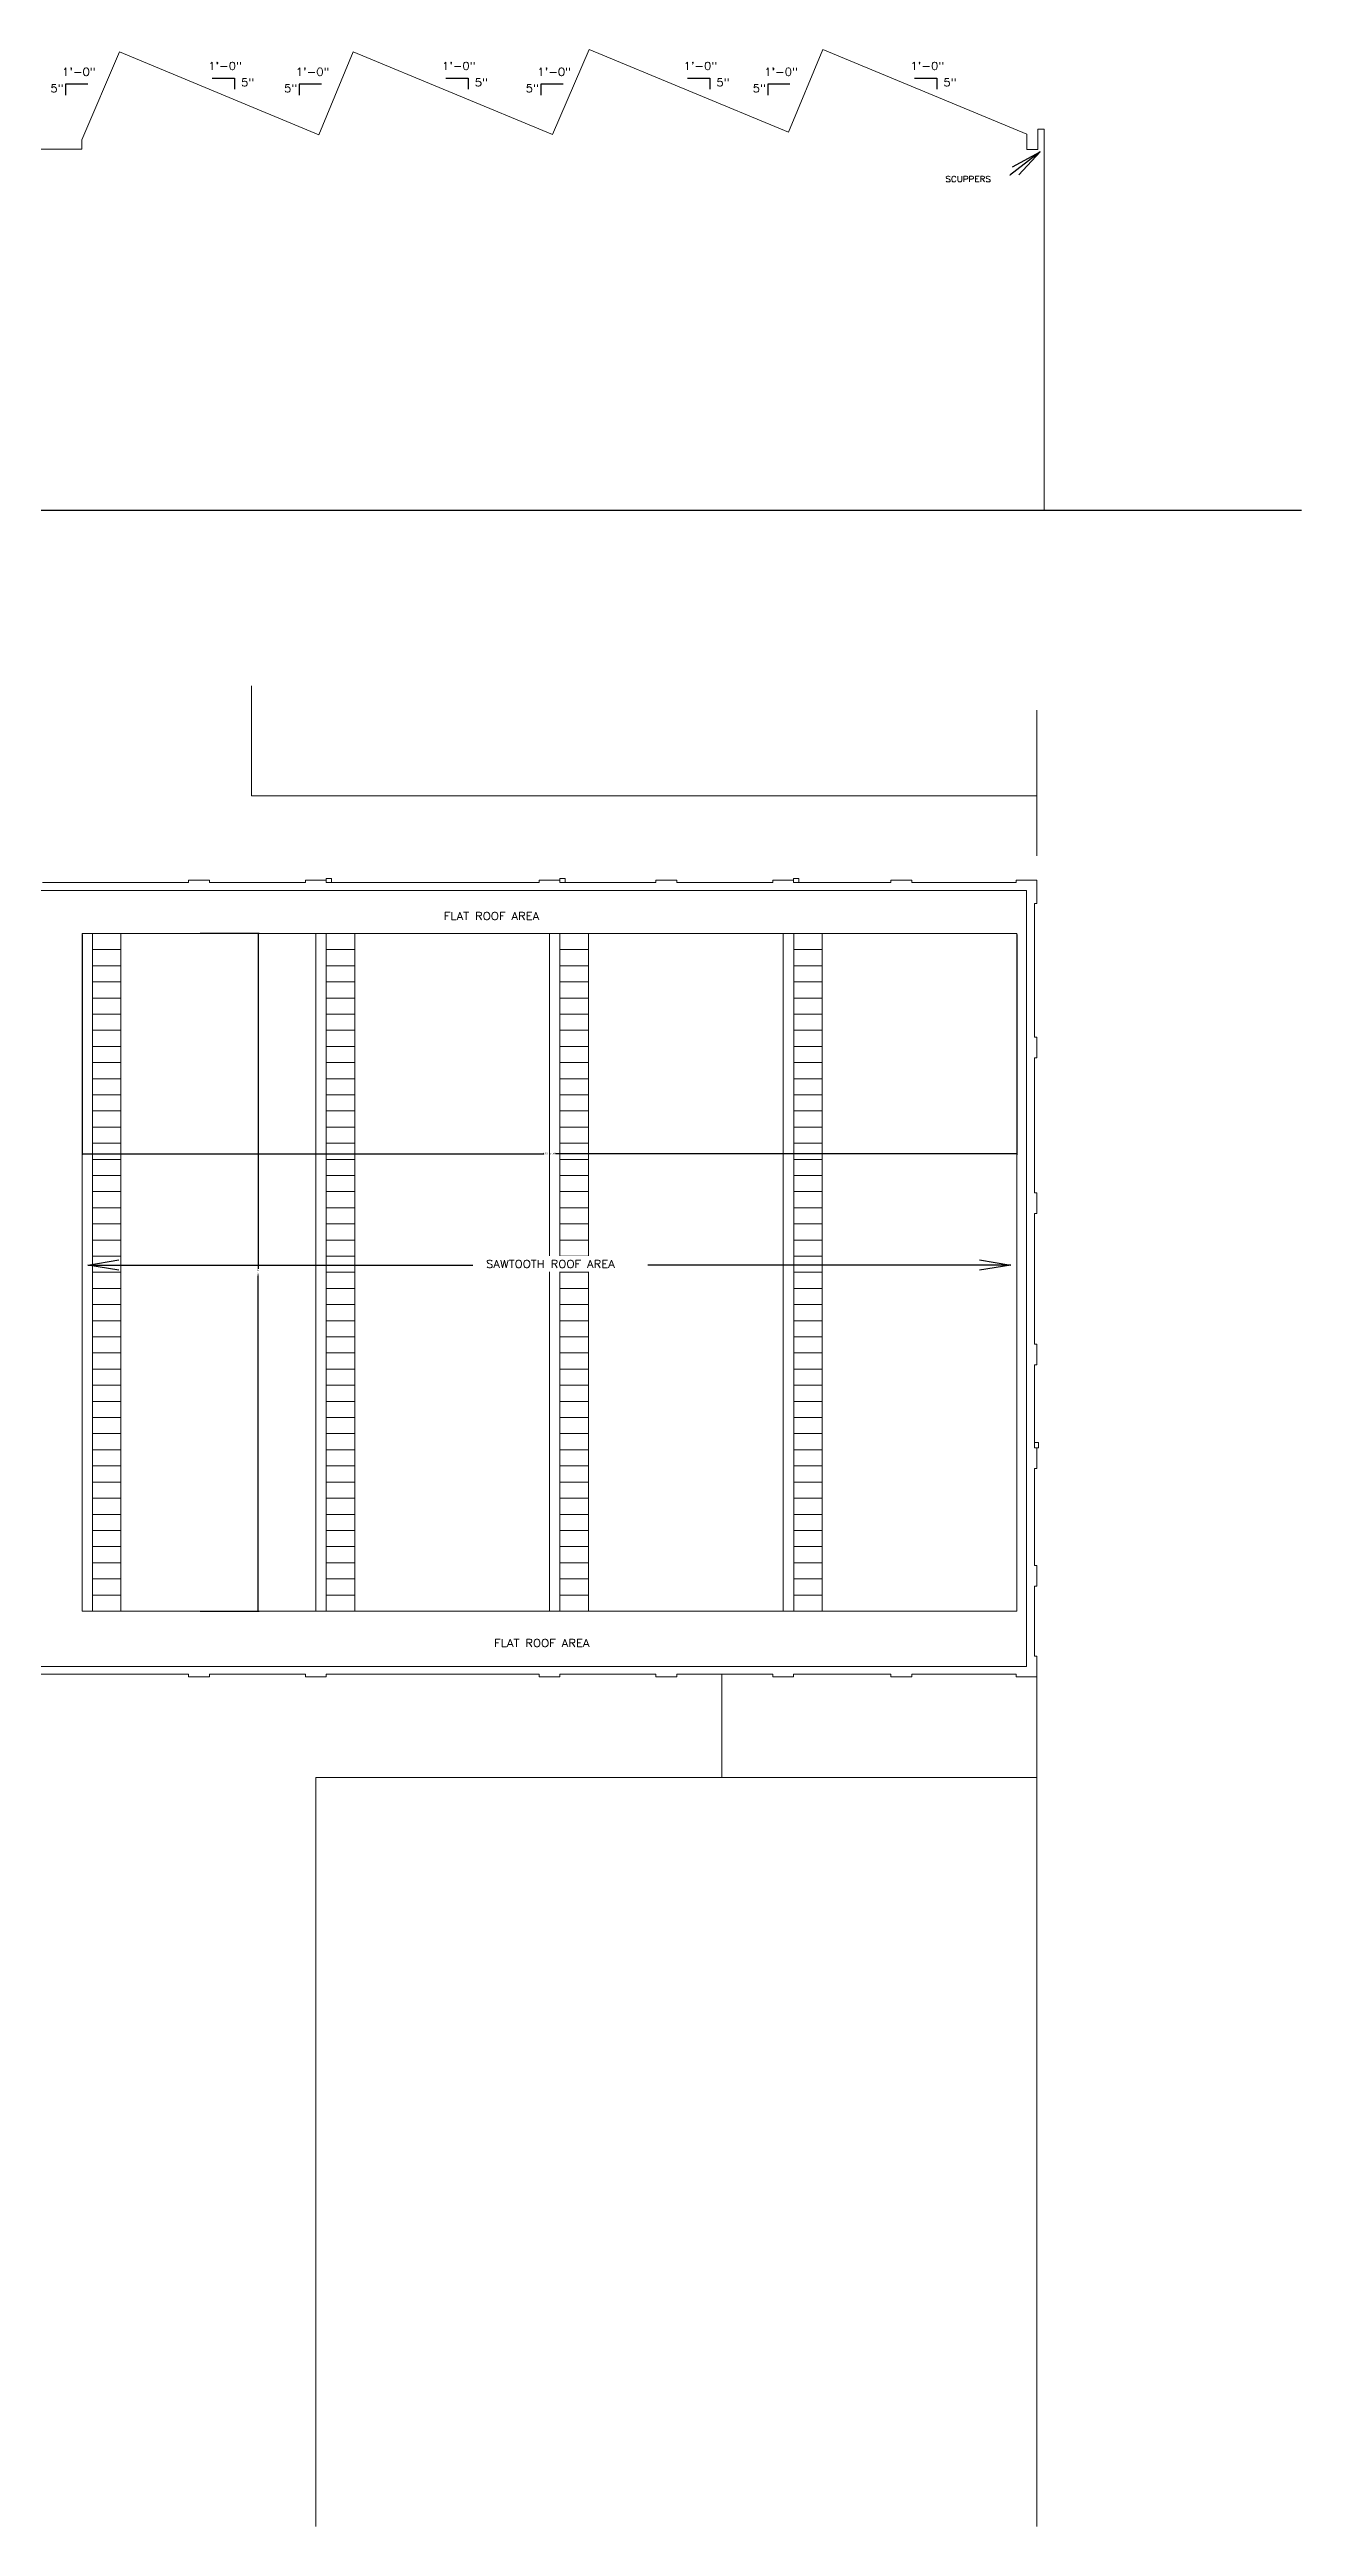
# Model space of a CAD drawing. Header units: inches. Extents: x -33163 to 19162, y -8858 to 30669.
# Drawn here: x 4945 to 6873, y -1687 to 2131 of the extents above; entities that cross this region are included whole.
import ezdxf

# ---------------------------------------------------------------- set-up
doc = ezdxf.new("R2010")
doc.units = ezdxf.units.IN
doc.layers.get('0').update_dxf_attribs({"color": 9, "lineweight": 0})
doc.layers.get('Defpoints').update_dxf_attribs({"color": 254})
for name, color, linetype, lineweight in [('06 - Fasteners', 11, 'Continuous', 30), ('A-ROOF-BELOW', 251, 'Continuous', 5), ('A-ROOF-EXIST', 7, 'Continuous', 30), ('A-ROOF-GLAZ-EXIST', 251, 'Continuous', 5)]:
    doc.layers.add(name, color=color, linetype=linetype, lineweight=lineweight)
for name, color, linetype in [('A-ANNO-NOTE-96', 12, 'Continuous'), ('A-LEGN', 12, 'Continuous'), ('ELEV-MK', 7, 'Continuous')]:
    doc.layers.add(name, color=color, linetype=linetype)
doc.styles.add('arial', font='arial.ttf', dxfattribs={"width": 0.9})
doc.styles.add('ROMANS', font='romans.shx', dxfattribs={"width": 1.1})
doc.dimstyles.new('00_anotativas defini FEET', dxfattribs={"dimscale": 0, "dimtxt": 0.046875, "dimasz": 0.023438, "dimexe": 0.023438, "dimexo": 0.03125, "dimgap": 0.007812, "dimtad": 0, "dimtoh": 1, "dimdec": 3, "dimzin": 3, "dimdsep": 46, "dimlunit": 4, "dimtxsty": 'arial', "dimblk": 'ARCHTICK', "dimcen": 0.21875, "dimazin": 2, "dimtfac": 1, "dimtdec": 3, "dimtmove": 0, "dimatfit": 3, "dimfxl": 0.18, "dimfrac": 2, "dimtolj": 1, "dimtzin": 0, "dimarcsym": 1})
doc.dimstyles.new('Dim 96', dxfattribs={"dimscale": 96, "dimtxt": 0.09375, "dimasz": 0.0625, "dimexe": 0.0625, "dimexo": 0.0625, "dimgap": 0.09375, "dimtad": 1, "dimdec": 4, "dimzin": 3, "dimdsep": 46, "dimlunit": 4, "dimtxsty": 'ROMANS', "dimblk1": 'ARCHTICK', "dimblk2": 'ARCHTICK', "dimsah": 1, "dimcen": 0.0625, "dimdle": 0.0625, "dimclrd": 2, "dimclre": 2, "dimclrt": 3, "dimaunit": 1, "dimazin": 0, "dimtm": 1e-09, "dimtfac": 1, "dimtdec": 4, "dimtmove": 2, "dimatfit": 3, "dimldrblk": 'CLOSEDBLANK', "dimfxl": 1, "dimtolj": 1, "dimtzin": 3, "dimarcsym": 0})

# ---------------------------------------------------------------- blocks, each defined once
blk = doc.blocks.new('_ArchTick')
at = {"color": 0, "linetype": 'ByBlock', "const_width": 0.15}
blk.add_lwpolyline([(-0.5, -0.5), (0.5, 0.5)], dxfattribs=at)
blk = doc.blocks.new('*D268')
at = {"layer": '06 - Fasteners', "color": 0, "linetype": 'ByBlock', "lineweight": -2, "transparency": 16777216}
for p, q in [((5176.9, 768.8), (5267.7, 768.8)), ((5266.2, 768.8), (5266.2, 251.5)), ((5266.2, -276.2), (5266.2, 241.2)), ((5176.9, -276.2), (5267.7, -276.2))]:
    blk.add_line(p, q, dxfattribs=at)
at = {"layer": 'Defpoints', "color": 0, "transparency": 16777216}
for p in [(5174.9, 768.8), (5174.9, -276.2), (5266.2, -276.2)]:
    blk.add_point(p, dxfattribs=at)
at = {"layer": '06 - Fasteners', "color": 0, "lineweight": -2, "transparency": 16777216, "xscale": 1.5, "yscale": 1.5, "zscale": 1.5}
for p, rotation in [((5266.2, 768.8), 90), ((5266.2, -276.2), 270)]:
    blk.add_blockref('_ArchTick', p, dxfattribs=dict(at, rotation=rotation))
at = {"layer": '06 - Fasteners', "color": 0, "transparency": 16777216, "insert": (5266.2, 246.3), "char_height": 3, "attachment_point": 5, "rotation": 90, "style": 'arial'}
blk.add_mtext('\\A1;87\'-1"', dxfattribs=at)
blk = doc.blocks.new('*D269')
at = {"layer": '06 - Fasteners', "color": 0, "linetype": 'ByBlock', "lineweight": -2, "transparency": 16777216}
for p, q in [((4994.9, 766.8), (4994.9, 427.4)), ((6435.1, 766.8), (6435.1, 427.4)), ((4994.9, 428.9), (5705.8, 428.9)), ((6435.1, 428.9), (5724.2, 428.9))]:
    blk.add_line(p, q, dxfattribs=at)
at = {"layer": 'Defpoints', "color": 0, "transparency": 16777216}
for p in [(4994.9, 768.8), (6435.1, 768.8), (6435.1, 428.9)]:
    blk.add_point(p, dxfattribs=at)
at = {"layer": '06 - Fasteners', "color": 0, "lineweight": -2, "transparency": 16777216, "xscale": 1.5, "yscale": 1.5, "zscale": 1.5, "rotation": 180}
blk.add_blockref('_ArchTick', (4994.9, 428.9), dxfattribs=at)
at = {"layer": '06 - Fasteners', "color": 0, "lineweight": -2, "transparency": 16777216, "xscale": 1.5, "yscale": 1.5, "zscale": 1.5}
blk.add_blockref('_ArchTick', (6435.1, 428.9), dxfattribs=at)
at = {"layer": '06 - Fasteners', "color": 0, "transparency": 16777216, "insert": (5715, 428.9), "char_height": 3, "attachment_point": 5, "style": 'arial'}
blk.add_mtext('\\A1;120\'-0 1/8"', dxfattribs=at)

msp = doc.modelspace()

# ---------------------------------------------------------------- linework, layer by layer
at = {"layer": 'A-ANNO-NOTE-96'}
for points in [[(5003.62671, 2078.00988), (4969.35318, 2078.00988), (4969.35318, 2061.15377)], [(5195.45399, 2087.16921), (5229.72751, 2087.16921), (5229.72751, 2070.3131)], [(5363.63639, 2078.02278), (5329.36287, 2078.02278), (5329.36287, 2061.16667)], [(5555.46368, 2087.18211), (5589.7372, 2087.18211), (5589.7372, 2070.326)], [(5735.88445, 2078.01107), (5701.61093, 2078.01107), (5701.61093, 2061.15496)], [(5927.71173, 2087.1704), (5961.98526, 2087.1704), (5961.98526, 2070.31429)], [(6085.35227, 2078.01107), (6051.07874, 2078.01107), (6051.07874, 2061.15496)], [(6277.17955, 2087.1704), (6311.45307, 2087.1704), (6311.45307, 2070.31429)]]:
    msp.add_lwpolyline(points, dxfattribs=at)
at = {"layer": 'A-ROOF-BELOW', "linetype": 'Continuous', "lineweight": 0}
for p, q in [((5256.09011, 1150.19303), (5256.09011, 980.76162)), ((6465.92892, 888.45777), (6465.92892, 1112.65434)), ((5256.09011, 980.76162), (6465.92892, 980.76162)), ((5980.46269, -532.38215), (5980.46269, -373.35095)), ((6465.92892, -377.35095), (6465.92892, -1687.22664)), ((5354.94027, -532.38215), (6465.92892, -532.38215)), ((5354.94027, -532.38215), (5354.94027, -1687.22664))]:
    msp.add_line(p, q, dxfattribs=at)
at = {"layer": 'A-ROOF-EXIST', "lineweight": 0}
for p, q in [((4933.92715, 847.01336), (5158.98799, 847.01336)), ((5158.98799, 847.01336), (5158.98799, 851.01336)), ((5158.98799, 851.01336), (5190.98799, 851.01336)), ((5190.98799, 851.01336), (5190.98799, 847.01336)), ((5190.98799, 847.01336), (5338.94027, 847.01336)), ((5338.94027, 847.01336), (5338.94027, 851.01336)), ((5338.94027, 851.01336), (5370.94027, 851.01336)), ((5370.94027, 851.01336), (5370.94027, 847.01336)), ((5370.94027, 847.01336), (5698.94188, 847.01336)), ((5698.94188, 847.01336), (5698.94188, 851.01336)), ((5698.94188, 851.01336), (5730.94188, 851.01336)), ((5730.94188, 851.01336), (5730.94188, 847.01336)), ((5730.94188, 847.01336), (5878.99898, 847.01336)), ((5878.99898, 847.01336), (5878.99898, 851.01336)), ((5878.99898, 851.01336), (5910.99898, 851.01336)), ((5910.99898, 851.01336), (5910.99898, 847.01336)), ((5910.99898, 847.01336), (6059.05609, 847.01336)), ((6059.05609, 847.01336), (6059.05609, 851.01336)), ((6059.05609, 851.01336), (6091.05609, 851.01336)), ((6091.05609, 851.01336), (6091.05609, 847.01336)), ((6091.05609, 847.01336), (6240.97659, 847.01336)), ((6240.97659, 847.01336), (6240.97659, 851.01336)), ((6240.97659, 851.01336), (6272.97659, 851.01336)), ((6272.97659, 851.01336), (6272.97659, 847.01336)), ((6272.97659, 847.01336), (6433.92892, 847.01336)), ((6433.92892, 847.01336), (6433.92892, 851.01336)), ((6433.92892, 851.01336), (6465.92892, 851.01336)), ((6465.92892, 851.01336), (6465.92892, 815.01336)), ((4918.00451, 835.01336), (6449.92892, 835.01336)), ((6449.92892, 835.01336), (6449.92892, -361.35095)), ((6465.92892, 815.01336), (6461.92892, 815.01336)), ((6461.92892, 815.01336), (6461.92892, 608.73392)), ((4994.89971, 768.79878), (5354.94027, 768.79878)), ((4994.89971, 768.79878), (4994.89971, -276.1534)), ((5011.01614, 768.79878), (5011.01614, -276.1534)), ((5054.89971, -276.1534), (5054.89971, 768.79878)), ((5354.94027, 768.79878), (5714.98083, 768.79878)), ((5354.94027, -276.1534), (5354.94027, 768.79878)), ((5371.0567, 768.79878), (5371.0567, -276.1534)), ((5414.94027, -276.1534), (5414.94027, 768.79878)), ((5714.98083, -276.1534), (5714.98083, 768.79878)), ((5714.98083, 768.79878), (6075.02139, 768.79878)), ((5731.09726, 768.79878), (5731.09726, -276.1534)), ((5774.98083, -276.1534), (5774.98083, 768.79878)), ((6075.02139, -276.1534), (6075.02139, 768.79878)), ((6075.02139, 768.79878), (6435.06195, 768.79878)), ((6091.13782, 768.79878), (6091.13782, -276.1534)), ((6135.02139, -276.1534), (6135.02139, 768.79878)), ((6435.06195, -276.1534), (6435.06195, 768.79878)), ((6461.92892, 608.73392), (6465.92892, 608.73392)), ((6465.92892, 576.73392), (6461.92892, 576.73392)), ((6461.92892, 576.73392), (6461.92892, 368.85881)), ((6465.92892, 608.73392), (6465.92892, 576.73392)), ((6461.92892, 368.85881), (6465.92892, 368.85881)), ((6465.92892, 368.85881), (6465.92892, 336.85881)), ((6465.92892, 336.85881), (6461.92892, 336.85881)), ((6461.92892, 336.85881), (6461.92892, 135.61814)), ((6461.92892, 135.61814), (6465.92892, 135.61814)), ((6465.92892, 135.61814), (6465.92892, 103.61814)), ((6465.92892, 103.61814), (6461.92892, 103.61814)), ((6461.92892, 103.61814), (6461.92892, -24.21384)), ((6461.92892, -24.21384), (6465.92892, -24.21384)), ((6465.92892, -24.21384), (6465.92892, -56.21384)), ((6465.92892, -56.21384), (6461.92892, -56.21384)), ((6461.92892, -56.21384), (6461.92892, -205.64813)), ((6461.92892, -205.64813), (6465.92892, -205.64813)), ((6465.92892, -205.64813), (6465.92892, -237.64813)), ((6465.92892, -237.64813), (6461.92892, -237.64813)), ((6461.92892, -237.64813), (6461.92892, -345.35095)), ((4994.89971, -276.1534), (5354.94027, -276.1534)), ((5054.89971, -276.1534), (5011.01614, -276.1534)), ((5354.94027, -276.1534), (5714.98083, -276.1534)), ((5714.98083, -276.1534), (6075.02139, -276.1534)), ((6075.02139, -276.1534), (6435.06195, -276.1534)), ((5158.98799, -373.35095), (4911.29042, -373.35095)), ((6449.92892, -361.35095), (4923.29042, -361.35095)), ((5158.98799, -377.35095), (5158.98799, -373.35095)), ((5190.98799, -377.35095), (5158.98799, -377.35095)), ((5338.94027, -373.35095), (5190.98799, -373.35095)), ((5190.98799, -373.35095), (5190.98799, -377.35095)), ((5338.94027, -377.35095), (5338.94027, -373.35095)), ((5370.94027, -377.35095), (5338.94027, -377.35095)), ((5698.94188, -373.35095), (5370.94027, -373.35095)), ((5370.94027, -373.35095), (5370.94027, -377.35095)), ((5698.94188, -377.35095), (5698.94188, -373.35095)), ((5730.94188, -377.35095), (5698.94188, -377.35095)), ((5878.99898, -373.35095), (5730.94188, -373.35095)), ((5730.94188, -373.35095), (5730.94188, -377.35095)), ((5878.99898, -377.35095), (5878.99898, -373.35095)), ((5910.99898, -377.35095), (5878.99898, -377.35095)), ((6059.03369, -373.35095), (5910.99898, -373.35095)), ((5910.99898, -373.35095), (5910.99898, -377.35095)), ((6059.03369, -377.35095), (6059.03369, -373.35095)), ((6091.03369, -377.35095), (6059.03369, -377.35095)), ((6240.97659, -373.35095), (6091.03369, -373.35095)), ((6091.03369, -373.35095), (6091.03369, -377.35095)), ((6240.97659, -377.35095), (6240.97659, -373.35095)), ((6272.97659, -377.35095), (6240.97659, -377.35095)), ((6433.92892, -373.35095), (6272.97659, -373.35095)), ((6272.97659, -377.35095), (6272.97659, -373.35095)), ((6433.92892, -377.35095), (6433.92892, -373.35095)), ((6465.92892, -377.35095), (6433.92892, -377.35095)), ((6461.92892, -345.35095), (6465.92892, -345.35095)), ((6465.92892, -345.35095), (6465.92892, -377.35095))]:
    msp.add_line(p, q, dxfattribs=at)
at = {"layer": 'A-ROOF-EXIST', "linetype": 'Continuous', "lineweight": 0}
msp.add_lwpolyline([(4753.52025, 1977.60078), (4994.41209, 1977.60078), (4994.41209, 1992.07031), (5052.63579, 2127.54371), (5359.67806, 2000.0268), (5412.64547, 2127.55661), (5719.52887, 2000.09763), (5775.90709, 2131.27703), (6082.94937, 2003.76012), (6135.91678, 2131.28993), (6450.48682, 2000.71694), (6450.48682, 1977.38625), (6467.28759, 1977.38625), (6467.28759, 2008.72958), (6477.2609, 2008.72958), (6477.2609, 1421.1341), (6467.28759, 1421.1341)], dxfattribs=at)
at = {"layer": 'A-ROOF-EXIST', "lineweight": 0, "flags": 128}
for points in [[(5378.96881, 853.39299), (5378.96881, 847.01336), (5370.94027, 847.01336), (5370.94027, 853.39299)], [(5738.97042, 853.39299), (5738.97042, 847.01336), (5730.94188, 847.01336), (5730.94188, 853.39299)], [(6099.08462, 853.39299), (6099.08462, 847.01336), (6091.05609, 847.01336), (6091.05609, 853.39299)], [(6468.30855, -24.21384), (6461.92892, -24.21384), (6461.92892, -16.1853), (6468.30855, -16.1853)]]:
    msp.add_lwpolyline(points, close=True, dxfattribs=at)
at = {"layer": 'A-ROOF-GLAZ-EXIST', "lineweight": 0}
for p, q in [((5054.89971, 743.7216), (5011.01614, 743.7216)), ((5414.94027, 743.7216), (5371.0567, 743.7216)), ((5774.98083, 743.7216), (5731.09726, 743.7216)), ((6135.02139, 743.7216), (6091.13782, 743.7216)), ((5054.89971, 718.8466), (5011.01614, 718.8466)), ((5054.89971, 693.9716), (5011.01614, 693.9716)), ((5414.94027, 718.8466), (5371.0567, 718.8466)), ((5414.94027, 693.9716), (5371.0567, 693.9716)), ((5774.98083, 718.8466), (5731.09726, 718.8466)), ((5774.98083, 693.9716), (5731.09726, 693.9716)), ((6135.02139, 718.8466), (6091.13782, 718.8466)), ((6135.02139, 693.9716), (6091.13782, 693.9716)), ((5054.89971, 669.0966), (5011.01614, 669.0966)), ((5414.94027, 669.0966), (5371.0567, 669.0966)), ((5774.98083, 669.0966), (5731.09726, 669.0966)), ((6135.02139, 669.0966), (6091.13782, 669.0966)), ((5054.89971, 644.2216), (5011.01614, 644.2216)), ((5054.89971, 619.3466), (5011.01614, 619.3466)), ((5414.94027, 644.2216), (5371.0567, 644.2216)), ((5414.94027, 619.3466), (5371.0567, 619.3466)), ((5774.98083, 644.2216), (5731.09726, 644.2216)), ((5774.98083, 619.3466), (5731.09726, 619.3466)), ((6135.02139, 644.2216), (6091.13782, 644.2216)), ((6135.02139, 619.3466), (6091.13782, 619.3466)), ((5054.89971, 594.4716), (5011.01614, 594.4716)), ((5414.94027, 594.4716), (5371.0567, 594.4716)), ((5774.98083, 594.4716), (5731.09726, 594.4716)), ((6135.02139, 594.4716), (6091.13782, 594.4716)), ((5054.89971, 569.5966), (5011.01614, 569.5966)), ((5054.89971, 544.7216), (5011.01614, 544.7216)), ((5414.94027, 569.5966), (5371.0567, 569.5966)), ((5414.94027, 544.7216), (5371.0567, 544.7216)), ((5774.98083, 569.5966), (5731.09726, 569.5966)), ((5774.98083, 544.7216), (5731.09726, 544.7216)), ((6135.02139, 569.5966), (6091.13782, 569.5966)), ((6135.02139, 544.7216), (6091.13782, 544.7216)), ((5054.89971, 519.8466), (5011.01614, 519.8466)), ((5414.94027, 519.8466), (5371.0567, 519.8466)), ((5774.98083, 519.8466), (5731.09726, 519.8466)), ((6135.02139, 519.8466), (6091.13782, 519.8466)), ((5054.89971, 494.9716), (5011.01614, 494.9716)), ((5054.89971, 470.0966), (5011.01614, 470.0966)), ((5414.94027, 494.9716), (5371.0567, 494.9716)), ((5414.94027, 470.0966), (5371.0567, 470.0966)), ((5774.98083, 494.9716), (5731.09726, 494.9716)), ((5774.98083, 470.0966), (5731.09726, 470.0966)), ((6135.02139, 494.9716), (6091.13782, 494.9716)), ((6135.02139, 470.0966), (6091.13782, 470.0966)), ((5054.89971, 445.2216), (5011.01614, 445.2216)), ((5054.89971, 420.3466), (5011.01614, 420.3466)), ((5414.94027, 445.2216), (5371.0567, 445.2216)), ((5414.94027, 420.3466), (5371.0567, 420.3466)), ((5774.98083, 445.2216), (5731.09726, 445.2216)), ((5774.98083, 420.3466), (5731.09726, 420.3466)), ((6135.02139, 445.2216), (6091.13782, 445.2216)), ((6135.02139, 420.3466), (6091.13782, 420.3466)), ((5054.89971, 395.4716), (5011.01614, 395.4716)), ((5414.94027, 395.4716), (5371.0567, 395.4716)), ((5774.98083, 395.4716), (5731.09726, 395.4716)), ((6135.02139, 395.4716), (6091.13782, 395.4716)), ((5054.89971, 370.5966), (5011.01614, 370.5966)), ((5054.89971, 345.7216), (5011.01614, 345.7216)), ((5414.94027, 370.5966), (5371.0567, 370.5966)), ((5414.94027, 345.7216), (5371.0567, 345.7216)), ((5774.98083, 370.5966), (5731.09726, 370.5966)), ((5774.98083, 345.7216), (5731.09726, 345.7216)), ((6135.02139, 370.5966), (6091.13782, 370.5966)), ((6135.02139, 345.7216), (6091.13782, 345.7216)), ((5054.89971, 320.8466), (5011.01614, 320.8466)), ((5414.94027, 320.8466), (5371.0567, 320.8466)), ((5774.98083, 320.8466), (5731.09726, 320.8466)), ((6135.02139, 320.8466), (6091.13782, 320.8466)), ((5054.89971, 295.9716), (5011.01614, 295.9716)), ((5054.89971, 271.0966), (5011.01614, 271.0966)), ((5414.94027, 295.9716), (5371.0567, 295.9716)), ((5414.94027, 271.0966), (5371.0567, 271.0966)), ((5774.98083, 295.9716), (5731.09726, 295.9716)), ((5774.98083, 271.0966), (5731.09726, 271.0966)), ((6135.02139, 295.9716), (6091.13782, 295.9716)), ((6135.02139, 271.0966), (6091.13782, 271.0966)), ((5054.89971, 246.2216), (5011.01614, 246.2216)), ((5414.94027, 246.2216), (5371.0567, 246.2216)), ((5774.98083, 246.2216), (5731.09726, 246.2216)), ((6135.02139, 246.2216), (6091.13782, 246.2216)), ((5054.89971, 221.3466), (5011.01614, 221.3466)), ((5054.89971, 196.4716), (5011.01614, 196.4716)), ((5414.94027, 221.3466), (5371.0567, 221.3466)), ((5414.94027, 196.4716), (5371.0567, 196.4716)), ((5774.98083, 221.3466), (5731.09726, 221.3466)), ((5774.98083, 196.4716), (5731.09726, 196.4716)), ((6135.02139, 221.3466), (6091.13782, 221.3466)), ((6135.02139, 196.4716), (6091.13782, 196.4716)), ((5054.89971, 171.5966), (5011.01614, 171.5966)), ((5414.94027, 171.5966), (5371.0567, 171.5966)), ((5774.98083, 171.5966), (5731.09726, 171.5966)), ((6135.02139, 171.5966), (6091.13782, 171.5966)), ((5054.89971, 146.7216), (5011.01614, 146.7216)), ((5054.89971, 121.8466), (5011.01614, 121.8466)), ((5414.94027, 146.7216), (5371.0567, 146.7216)), ((5414.94027, 121.8466), (5371.0567, 121.8466)), ((5774.98083, 146.7216), (5731.09726, 146.7216)), ((5774.98083, 121.8466), (5731.09726, 121.8466)), ((6135.02139, 146.7216), (6091.13782, 146.7216)), ((6135.02139, 121.8466), (6091.13782, 121.8466)), ((5054.89971, 96.9716), (5011.01614, 96.9716)), ((5414.94027, 96.9716), (5371.0567, 96.9716)), ((5774.98083, 96.9716), (5731.09726, 96.9716)), ((6135.02139, 96.9716), (6091.13782, 96.9716)), ((5054.89971, 72.0966), (5011.01614, 72.0966)), ((5054.89971, 47.2216), (5011.01614, 47.2216)), ((5414.94027, 72.0966), (5371.0567, 72.0966)), ((5414.94027, 47.2216), (5371.0567, 47.2216)), ((5774.98083, 72.0966), (5731.09726, 72.0966)), ((5774.98083, 47.2216), (5731.09726, 47.2216)), ((6135.02139, 72.0966), (6091.13782, 72.0966)), ((6135.02139, 47.2216), (6091.13782, 47.2216)), ((5054.89971, 22.3466), (5011.01614, 22.3466)), ((5414.94027, 22.3466), (5371.0567, 22.3466)), ((5774.98083, 22.3466), (5731.09726, 22.3466)), ((6135.02139, 22.3466), (6091.13782, 22.3466)), ((5054.89971, -2.5284), (5011.01614, -2.5284)), ((5054.89971, -27.4034), (5011.01614, -27.4034)), ((5414.94027, -2.5284), (5371.0567, -2.5284)), ((5414.94027, -27.4034), (5371.0567, -27.4034)), ((5774.98083, -2.5284), (5731.09726, -2.5284)), ((5774.98083, -27.4034), (5731.09726, -27.4034)), ((6135.02139, -2.5284), (6091.13782, -2.5284)), ((6135.02139, -27.4034), (6091.13782, -27.4034)), ((5054.89971, -52.2784), (5011.01614, -52.2784)), ((5414.94027, -52.2784), (5371.0567, -52.2784)), ((5774.98083, -52.2784), (5731.09726, -52.2784)), ((6135.02139, -52.2784), (6091.13782, -52.2784)), ((5054.89971, -77.1534), (5011.01614, -77.1534)), ((5054.89971, -102.0284), (5011.01614, -102.0284)), ((5414.94027, -77.1534), (5371.0567, -77.1534)), ((5414.94027, -102.0284), (5371.0567, -102.0284)), ((5774.98083, -77.1534), (5731.09726, -77.1534)), ((5774.98083, -102.0284), (5731.09726, -102.0284)), ((6135.02139, -77.1534), (6091.13782, -77.1534)), ((6135.02139, -102.0284), (6091.13782, -102.0284)), ((5054.89971, -126.9034), (5011.01614, -126.9034)), ((5054.89971, -151.7784), (5011.01614, -151.7784)), ((5414.94027, -126.9034), (5371.0567, -126.9034)), ((5414.94027, -151.7784), (5371.0567, -151.7784)), ((5774.98083, -126.9034), (5731.09726, -126.9034)), ((5774.98083, -151.7784), (5731.09726, -151.7784)), ((6135.02139, -126.9034), (6091.13782, -126.9034)), ((6135.02139, -151.7784), (6091.13782, -151.7784)), ((5054.89971, -176.6534), (5011.01614, -176.6534)), ((5414.94027, -176.6534), (5371.0567, -176.6534)), ((5774.98083, -176.6534), (5731.09726, -176.6534)), ((6135.02139, -176.6534), (6091.13782, -176.6534)), ((5054.89971, -201.5284), (5011.01614, -201.5284)), ((5054.89971, -226.4034), (5011.01614, -226.4034)), ((5414.94027, -201.5284), (5371.0567, -201.5284)), ((5414.94027, -226.4034), (5371.0567, -226.4034)), ((5774.98083, -201.5284), (5731.09726, -201.5284)), ((5774.98083, -226.4034), (5731.09726, -226.4034)), ((6135.02139, -201.5284), (6091.13782, -201.5284)), ((6135.02139, -226.4034), (6091.13782, -226.4034)), ((5054.89971, -251.2784), (5011.01614, -251.2784)), ((5414.94027, -251.2784), (5371.0567, -251.2784)), ((5774.98083, -251.2784), (5731.09726, -251.2784)), ((6135.02139, -251.2784), (6091.13782, -251.2784))]:
    msp.add_line(p, q, dxfattribs=at)
at = {"layer": 'A-ROOF-GLAZ-EXIST'}
for points in [[(5011.01614, 768.79878), (5054.89971, 768.79878), (5054.89971, -276.1534), (5011.01614, -276.1534)], [(5371.0567, 768.79878), (5414.94027, 768.79878), (5414.94027, -276.1534), (5371.0567, -276.1534)], [(5731.09726, 768.79878), (5774.98083, 768.79878), (5774.98083, -276.1534), (5731.09726, -276.1534)], [(6091.13782, 768.79878), (6135.02139, 768.79878), (6135.02139, -276.1534), (6091.13782, -276.1534)]]:
    msp.add_lwpolyline(points, close=True, dxfattribs=at)
at = {"layer": 'ELEV-MK'}
msp.add_line((-965.42291, 1421.1341), (6873.30949, 1421.1341), dxfattribs=at)

# ---------------------------------------------------------------- texts
at = {"layer": 'A-ANNO-NOTE-96', "char_height": 12, "width": 29.8793621, "attachment_point": 1, "style": 'ROMANS'}
for s, insert in [('1\'-0"', (4963.91785, 2102.89001)), ('1\'-0"', (5189.16442, 2112.04934)), ('1\'-0"', (5323.92753, 2102.9029)), ('1\'-0"', (5549.17411, 2112.06224)), ('1\'-0"', (5696.17559, 2102.89119)), ('1\'-0"', (5921.42217, 2112.05053)), ('1\'-0"', (6045.64341, 2102.89119)), ('1\'-0"', (6270.88998, 2112.05053)), ('5"', (4946.12, 2077.54248)), ('5"', (5239.86729, 2086.70182)), ('5"', (5306.12968, 2077.55538)), ('5"', (5599.87698, 2086.71471)), ('5"', (5678.37774, 2077.54367)), ('5"', (5972.12503, 2086.703)), ('5"', (6027.84556, 2077.54367)), ('5"', (6321.59285, 2086.703))]:
    msp.add_mtext(s, dxfattribs=dict(at, insert=insert))
at = {"layer": 'A-LEGN', "char_height": 12, "width": 298.0689004, "attachment_point": 1, "style": 'ROMANS'}
for insert in [(5552.17, 801.43607), (5629.609, -319.41406)]:
    msp.add_mtext('FLAT ROOF AREA', dxfattribs=dict(at, insert=insert))

# ---------------------------------------------------------------- dimensions: what is measured, and where the dimension line sits
at = {"layer": '06 - Fasteners'}
dim = msp.add_linear_dim(base=(6435.06195, 428.91822), p1=(4994.89971, 768.79878), p2=(6435.06195, 768.79878), dimstyle='00_anotativas defini FEET', dxfattribs=at)
dim.commit()
dim.dimension.update_dxf_attribs({"geometry": '*D269', "text_midpoint": (5714.98083, 428.91822)})
dim = msp.add_linear_dim(base=(5266.2368, -276.1534), p1=(5174.91999, 768.79878), p2=(5174.91999, -276.1534), angle=90, dimstyle='00_anotativas defini FEET', dxfattribs=at)
dim.commit()
dim.dimension.update_dxf_attribs({"geometry": '*D268', "text_midpoint": (5266.2368, 246.32269)})

# ---------------------------------------------------------------- leaders
at = {"layer": 'A-ANNO-NOTE-96'}
msp.add_leader([(6470.85054, 1973.84491), (6416.8042, 1931.8098), (6407.06679, 1931.8098)], dimstyle='Dim 96', override={"dimasz": 0.5, "dimclrd": 256, "dimldrblk": 'Open'}, dxfattribs=at)

# ---------------------------------------------------------------- next in the draw order: texts
at = {"layer": 'A-ANNO-NOTE-96', "insert": (6324.90132, 1936.16175), "char_height": 9, "width": 94.2445058, "attachment_point": 1, "style": 'ROMANS', "bg_fill": 2}
msp.add_mtext('\\A1;SCUPPERS', dxfattribs=at)
at = {"layer": 'A-LEGN', "insert": (5617.18461, 265.15518), "char_height": 12, "width": 237.5465367, "attachment_point": 1, "style": 'ROMANS', "bg_fill": 3, "box_fill_scale": 1.5, "bg_fill_color": 256, "bg_fill_transparency": 0}
msp.add_mtext('SAWTOOTH ROOF AREA', dxfattribs=at)

# ---------------------------------------------------------------- next in the draw order: leaders
at = {"layer": 'A-ANNO-NOTE-96'}
for points in [[(5003.76836, 257.43146), (5554.23074, 257.43146), (5596.94506, 257.43146)], [(6425.41182, 257.43146), (5909.17918, 257.43146), (5866.46486, 257.43146)]]:
    msp.add_leader(points, dimstyle='Dim 96', override={"dimasz": 0.5, "dimclrd": 256, "dimldrblk": 'Open'}, dxfattribs=at)

doc.saveas('drawing.dxf')
